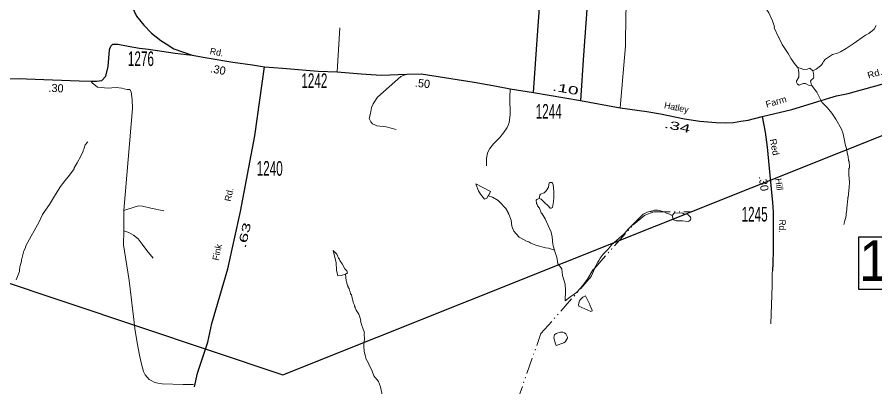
# Model space of a CAD drawing. Extents: x 472450 to 514595, y 155055 to 196778.
# Drawn here: x 493517 to 496156, y 177977 to 179113 of the extents above; entities that cross this region are included whole.
import ezdxf
from ezdxf.enums import TextEntityAlignment as Align

# ---------------------------------------------------------------- set-up
doc = ezdxf.new("R2010")
doc.units = 0
doc.header["$LTSCALE"] = 10
doc.linetypes.add('DASH_DOUBLE_DOT', pattern=[9.2, 5, -1.2, 0.3, -1.2, 0.3, -1.2])
for name, color, linetype, lineweight in [('11', 7, 'Continuous', 40), ('17', 7, 'Continuous', 13), ('3', 7, 'Continuous', 158), ('31', 7, 'Continuous', 35), ('32', 7, 'Continuous', 25), ('35', 7, 'Continuous', 13), ('59', 7, 'DASH_DOUBLE_DOT', 13), ('62', 7, 'Continuous', 13), ('8', 7, 'Continuous', 25)]:
    doc.layers.add(name, color=color, linetype=linetype, lineweight=lineweight)

msp = doc.modelspace()

# ---------------------------------------------------------------- linework, layer by layer
at = {"layer": '3', "lineweight": 25}
msp.add_lwpolyline([(480967.35, 182485.09), (494334.65, 178014.39), (496926.79, 179047.41)], dxfattribs=at)
at = {"layer": '31', "lineweight": 25}
msp.add_lwpolyline([(496107.19, 178438.41), (496387.93, 178438.41), (496387.93, 178275.81), (496107.19, 178275.81)], close=True, dxfattribs=at)
at = {"layer": '32'}
msp.add_line((495106.25, 178881.56), (495250.67, 178856.76), dxfattribs=at)
for points in [[(493560.75, 179868.97), (493557.57, 179767.27), (493553.6, 179714.16), (493551.82, 179603.02), (493555.84, 179572.51), (493562.35, 179556.04), (493562, 179548.63), (493572.77, 179526.58), (493574.76, 179519.62), (493605.57, 179467.6), (493635.39, 179433.23), (493664.96, 179407.28), (493759.89, 179330.45), (493810.37, 179275.49), (493833.86, 179224.67), (493884.35, 179116.64), (493906.44, 179089.22), (493930.04, 179064.65), (493959.3, 179041.22), (493975.69, 179031.38), (493999.43, 179015.83), (494055.1, 178996.72)], [(495106.25, 178881.56), (495117.94, 179058.52), (495128.16, 179199.32), (495136.4, 179345.65), (495146.63, 179458.18), (495156.84, 179581.75), (495168.9, 179700.99)], [(495508.15, 179461.05), (495496.48, 179449.71), (495486.94, 179444.93), (495462.28, 179444.14), (495354.11, 179437.77), (495315.93, 179437.77), (495305.59, 179435.38), (495300.02, 179431.4), (495293.66, 179424.23), (495292.07, 179405.92), (495271.39, 179151.64), (495259.42, 178996.87), (495250.67, 178856.76)], [(495809.24, 178808.14), (495901.42, 178829.4), (495990.86, 178856.94), (496017.64, 178865.26), (496038.53, 178871.49), (496073.88, 178878.77), (496107.62, 178888.12), (496170.82, 178905.27), (496246.87, 178927.62), (496370.06, 178960.36), (496449.33, 178979.59), (496552.16, 179008.17), (496582.16, 179015.96), (496621.26, 179026.88), (496675.35, 179042.47), (496720.88, 179057.02), (496757.3, 179068.45), (496778.18, 179077.81), (496794.79, 179086.64), (496807.11, 179098.07), (496829.6, 179130.29), (496894.94, 179257.62), (496906.19, 179289.32), (496941.01, 179356.87)], [(493414.27, 178812.86), (493423.14, 178842.35), (493432.09, 178864.31), (493445.53, 178893.44), (493459.88, 178911.95), (493482.13, 178923.39), (493522.69, 178924.48), (493545.85, 178923.71), (493625.33, 178920.93), (493707.59, 178917.39), (493744.8, 178916.13), (493761.34, 178916.5), (493777.05, 178918.37), (493789.28, 178932.14), (493797.2, 178961.39), (493800.71, 179013.22), (493804.74, 179023.97), (493811.58, 179030.15), (493826.23, 179030.65), (493858.31, 179023.96), (493893.63, 179018.25), (493921.05, 179014.59), (494003.4, 179002.29), (494055.1, 178996.72)], [(494055.1, 178996.72), (494094.87, 178989.56), (494180.78, 178975.23), (494241.23, 178966.47), (494277.81, 178960.9)], [(494062.55, 177976.73), (494072.21, 178019.29), (494103.41, 178114.77), (494116.03, 178172.03), (494165.01, 178340.28), (494204.29, 178516.45), (494248.44, 178748.39), (494277.81, 178960.9)], [(494277.81, 178960.9), (494333.18, 178957.1), (494442.78, 178947.73), (494501.27, 178944.85), (494575.66, 178939.28), (494637.16, 178934.57), (494715.66, 178937.77), (494759.9, 178939.63), (494923.2, 178913.33), (494992.4, 178901.39), (495033.76, 178892.63), (495106.25, 178881.56)], [(495250.67, 178856.76), (495372.93, 178834.39), (495454.2, 178823.45), (495497.21, 178816.69), (495570.21, 178801.31), (495617.81, 178793.32), (495667.12, 178789.15), (495697.7, 178788.96), (495721.5, 178789.94), (495743.73, 178793.2), (495766.79, 178797.18), (495809.24, 178808.14)], [(495809.24, 178808.14), (495818.53, 178760.08), (495825.5, 178713.58), (495833.5, 178627.75), (495840.99, 178544.15), (495843.31, 178515.48), (495843.29, 178396.6), (495842.75, 178357.58), (495841.18, 178333.49)]]:
    msp.add_lwpolyline(points, dxfattribs=at)
at = {"layer": '35'}
msp.add_line((494501.27, 178944.85), (494509.49, 179080.73), dxfattribs=at)
for points in [[(495372.93, 178834.39), (495388.75, 179025.75), (495390.18, 179123.59), (495393.06, 179165.31), (495401.63, 179303.99), (495410.26, 179368.74), (495410.26, 179404.71), (495411.7, 179429.17), (495417.45, 179437.8), (495462.28, 179444.14)], [(494715.66, 178937.77), (494697.64, 178931.23), (494625.81, 178867.62), (494612.6, 178846.97), (494606.82, 178835.4), (494604.35, 178817.23), (494600.22, 178802.36), (494605.17, 178791.62), (494610.13, 178785.01), (494617.93, 178782.56), (494623.66, 178779.27), (494652.23, 178775.92), (494682.77, 178768.49)], [(493744.8, 178916.13), (493748, 178911.9), (493763.61, 178898.2), (493796.75, 178895.51), (493808.52, 178896.34), (493821.75, 178897.31), (493838.39, 178894.61), (493846.45, 178892.82), (493854.96, 178891.48), (493863.51, 178891.43), (493867.86, 178884.28), (493871.11, 178860.12), (493871.52, 178833.06), (493845.55, 178518.89)], [(495033.76, 178892.63), (495032.6, 178867.59), (495033.68, 178812.68), (495030.6, 178789.93), (495028.05, 178781.08), (495024.92, 178774.31), (495013.85, 178757.89), (495002.16, 178743.36), (494982.49, 178723.94), (494971.96, 178709.51), (494967.72, 178702.1), (494964.59, 178695.09), (494960.94, 178680.16), (494961.67, 178656.05)], [(493845.55, 178518.89), (493879.86, 178530.48), (493891.36, 178532.96), (493902.54, 178532.14), (493927.65, 178526.34), (493968.15, 178517.85)], [(493845.55, 178518.89), (493845.04, 178512.69), (493844.75, 178457.06)], [(493844.75, 178457.06), (493844.53, 178413.5), (493861.85, 178304.16), (493875.93, 178184.12), (493878.97, 178156.5), (493885.93, 178111.9), (493892.85, 178074.07), (493899.26, 178047.16), (493905.76, 178024.53), (493911.15, 178013.51), (493922.59, 177999.98), (493931.65, 177995.65), (493938.33, 177991.31), (493949.25, 177988.71), (493963.24, 177986.78), (494027.23, 177984.27), (494059.74, 177984.65)], [(493844.75, 178457.06), (493860.11, 178451.8), (493875.21, 178443.37), (493889.25, 178432.47), (493901.36, 178415.74), (493916.08, 178395.83), (493934.86, 178372.41)], [(495841.18, 178333.49), (495840.72, 178326.51), (495840.92, 178288.15), (495836.05, 178170.54)]]:
    msp.add_lwpolyline(points, dxfattribs=at)
at = {"layer": '59'}
msp.add_lwpolyline([(494934.47, 177264.05), (495001.81, 177377.73), (494975.62, 177515.31), (494988.72, 177736.14), (495041.16, 177852.14), (495054.88, 177930.91), (495128.94, 178140.52), (495283.78, 178316.45), (495294.16, 178342.25), (495412.72, 178474.92), (495448.69, 178505.2), (495476.72, 178514.66), (495588.59, 178515.41)], dxfattribs=at)
at = {"layer": '62'}
for points in [[(495657.38, 179390.64), (495672.97, 179374.56), (495679.56, 179363.42), (495730.44, 179293.88), (495756.72, 179249.06), (495766.78, 179229.36), (495778.81, 179211.61), (495779.34, 179208.34), (495783.5, 179203.02), (495787.09, 179195.44), (495805, 179166.06), (495830.66, 179126.78), (495841.94, 179102.05), (495847.19, 179083.17), (495846.56, 179080.19), (495859.59, 179051.41), (495861.41, 179050.62), (495871.47, 179029.16), (495889.44, 179002.05), (495898.97, 178984.84), (495910.94, 178967.59), (495919.94, 178958.41)], [(496160.72, 179087.86), (496154.5, 179076.98), (496137.81, 179063.06), (496128.03, 179058.25), (496089.91, 179031.27), (496068.38, 179016.94), (496050.59, 179006.8), (496042, 179002.72), (496026.09, 178998.53)], [(495965.5, 178948.73), (495975.34, 178953.28), (495989.5, 178963.5), (495993.81, 178968.42), (495993.88, 178970.17), (495996.25, 178972.62), (495998.75, 178977.58), (496004.84, 178984.2), (496026.09, 178998.53)], [(495961.94, 178904.28), (495954.59, 178903.69), (495943.09, 178909.42), (495935.75, 178909.31), (495923.47, 178904.81), (495918.66, 178907.16), (495915.09, 178913.23), (495915.72, 178916.47), (495922.59, 178928.59), (495922.75, 178943.09), (495921.66, 178950.38), (495919.94, 178958.41)], [(495919.94, 178958.41), (495929.62, 178955.95), (495936.94, 178952.06), (495949.16, 178953.06), (495956.47, 178956.17), (495965.5, 178948.73)], [(495965.5, 178948.73), (495968.44, 178935.92), (495967.75, 178933.44), (495968.28, 178928.42), (495967.69, 178926.19), (495960.25, 178920.08), (495958.44, 178917.11), (495961.94, 178904.28)], [(495961.94, 178904.28), (495978.06, 178883.2), (495989.94, 178858.7), (495994.72, 178851.39), (496010.78, 178834.72), (496023.91, 178818.75)], [(496023.91, 178818.75), (496036.53, 178800.23), (496053.78, 178768.88), (496059.12, 178755.02), (496063.16, 178734.17), (496065.5, 178723.12), (496070.16, 178706.02), (496071.28, 178696.25), (496074.78, 178684.67), (496075.84, 178672.39), (496077, 178669.86), (496076.91, 178662.61), (496078.09, 178660.09), (496078.03, 178650.34), (496076.75, 178647.86), (496075.91, 178628.38), (496078.72, 178606.56), (496077.31, 178589.33), (496074.47, 178560.12), (496073.25, 178558.89), (496073.16, 178551.64), (496071.94, 178549.17), (496071.72, 178532.17), (496070.47, 178529.69), (496070.34, 178519.94), (496069.09, 178517.45), (496067.66, 178497.98), (496063.88, 178488.3), (496061.25, 178476.09)], [(493733.84, 178730.11), (493726.41, 178721.02), (493721.97, 178708.09), (493719.5, 178703.39), (493719.44, 178700.89), (493714.44, 178691.73), (493713.12, 178686.27), (493701.91, 178665.73), (493691.97, 178650.67), (493691.91, 178647.67), (493677.62, 178627.7), (493659.03, 178604.81), (493648.5, 178590.27), (493631.62, 178563.59), (493616.66, 178537.14), (493611.06, 178530.5), (493594.91, 178506.81), (493584.88, 178483.77), (493544.84, 178412.28), (493542.38, 178406.83), (493542.31, 178404.58), (493537.31, 178394.67), (493530.88, 178370.55), (493529.66, 178368.58), (493529.59, 178363.08), (493526.38, 178348.62), (493525.09, 178346.66), (493525.03, 178341.41), (493523.81, 178338.92), (493523.72, 178331.42), (493514.19, 178306.11)], [(495170.34, 178397.02), (495152.16, 178403.39), (495142.44, 178404.59), (495113.28, 178412.42), (495097.5, 178418.75), (495091.47, 178422.38), (495086.59, 178423.72), (495061.75, 178436.73), (495044.94, 178455.83), (495039.03, 178470.7), (495036.84, 178489), (495030.34, 178507.39), (495027.97, 178510.94), (495028.03, 178513.44), (495020.88, 178525.09), (495001.59, 178546.23), (494996.81, 178549.83), (494979.81, 178560.44), (494966.47, 178564.2)], [(495170.34, 178397.02), (495166.31, 178410.36), (495166.31, 178412.86), (495165.16, 178414.64), (495163.62, 178438.42), (495160.16, 178452), (495141.78, 178493.14), (495132.84, 178508.33), (495129.84, 178511.64), (495123.94, 178526.27), (495118.53, 178533.12), (495117.34, 178537.41), (495115, 178540.95), (495114.5, 178550.72), (495116.34, 178553.17), (495123.72, 178555.53)], [(495203.66, 178241.53), (495220.31, 178254.7), (495238.16, 178267.34), (495249.88, 178278.88), (495257.94, 178288.45), (495258.62, 178290.95), (495272.25, 178308.44), (495282.88, 178327.72), (495289.72, 178338.09), (495292.81, 178339.78), (495303.41, 178360.33), (495307.16, 178365.25), (495310.91, 178372.42), (495320.22, 178384.5), (495336.25, 178401.44), (495346.19, 178413.48), (495385.09, 178447.72), (495397.47, 178462.22), (495443.81, 178507.31), (495455.47, 178513.83), (495463.44, 178516.17), (495466.5, 178516.11), (495468.34, 178517.31), (495471.34, 178517.25), (495478.72, 178519.61), (495488.47, 178519.66), (495507.94, 178514.52), (495515.16, 178510.62), (495524.94, 178508.17), (495532.16, 178503.78)], [(495203.66, 178241.53), (495204.69, 178273.28), (495203.16, 178292.81), (495195.56, 178319.73), (495192.75, 178339.3), (495183.22, 178353), (495180.78, 178355.3), (495177.44, 178376.12), (495172.09, 178389.73), (495170.34, 178397.02)], [(494640.03, 177952.77), (494634.91, 177977.12), (494629.03, 177993), (494614.59, 178011.06), (494608.75, 178028.19), (494598.59, 178045.89), (494598.62, 178047.89), (494589.12, 178066.09), (494589.78, 178068.58), (494587.41, 178074.12), (494585.12, 178085.69), (494584.12, 178102.95), (494584.91, 178117.45), (494586.19, 178122.42), (494584.62, 178140.72), (494585.25, 178143.2), (494580.03, 178160.31), (494578.19, 178162.61), (494573.53, 178179.2), (494574.22, 178182.19), (494568.31, 178200.06), (494559.94, 178213), (494557.03, 178219.8), (494557.06, 178221.56), (494554.62, 178225.11), (494554.69, 178227.61), (494551.16, 178236.19), (494550, 178243.45), (494548.78, 178245.48), (494545.31, 178259.56), (494542.94, 178263.11), (494541.81, 178269.38), (494539.41, 178272.94), (494538.28, 178279.2), (494535.91, 178282.75), (494535.97, 178285.25), (494533.53, 178288.81), (494530.62, 178299.38), (494529.44, 178303.64), (494527.28, 178323.7)]]:
    msp.add_lwpolyline(points, dxfattribs=at)
for points in [[(495123.72, 178555.53), (495129.75, 178554.16), (495141.22, 178542.42), (495142.41, 178539.89), (495146, 178538.08), (495150.84, 178533.72), (495157.44, 178525.84), (495160.5, 178525.78), (495164.19, 178528.7), (495167.5, 178546.89), (495168.88, 178559.12), (495168.53, 178578.64), (495166.34, 178598.19), (495164.56, 178603.22), (495162.19, 178605.53), (495156.06, 178605.66), (495154.22, 178603.94), (495151.59, 178591.23), (495145.34, 178579.61), (495138.59, 178572.98), (495127.56, 178568.95), (495125.69, 178566.5)], [(494966.47, 178564.2), (494969.59, 178568.64), (494973.34, 178577.06), (494928.56, 178600.73), (494929.75, 178598.2), (494936.81, 178579.31), (494942.75, 178569.44), (494955.34, 178553.42), (494962.12, 178557.03)], [(495532.16, 178503.78), (495535.69, 178492.2), (495537.44, 178490.16), (495545.34, 178487.75), (495564.91, 178487.36), (495581.94, 178485.52), (495584.38, 178485.97), (495587.44, 178488.41), (495589.28, 178490.12), (495590.62, 178493.84), (495588.81, 178498.12), (495581.59, 178505.53), (495577.34, 178508.12), (495567.59, 178509.31), (495565.81, 178510.59), (495539.56, 178511.62)], [(494527.28, 178323.7), (494530.41, 178325.64), (494533.41, 178326.83), (494531.69, 178333.36), (494525.69, 178340.23), (494517.34, 178354.91), (494509.56, 178365.58), (494508.41, 178369.84), (494506.03, 178372.89), (494500.62, 178384.52), (494489.25, 178396.25), (494498.47, 178357.8), (494500.03, 178335.75), (494503.44, 178318.67), (494513.81, 178318.97)], [(495247, 178241.16), (495250.72, 178245.84), (495258.09, 178252.44), (495266.06, 178256.53), (495279.16, 178230.25), (495280.31, 178225.48), (495285.69, 178215.62), (495286.22, 178210.61), (495282.53, 178208.17), (495244.91, 178224.69), (495244.41, 178230.2)], [(495169.31, 178134.17), (495170.59, 178136.66), (495175.5, 178141.31), (495188.97, 178144.78), (495196.28, 178144.89), (495201.19, 178143.55), (495205.38, 178139.7), (495210.09, 178129.36), (495210.09, 178126.86), (495203.81, 178115.47), (495199.5, 178112.31), (495175.62, 178104.28), (495173.25, 178109.59), (495168.62, 178127.94)]]:
    msp.add_lwpolyline(points, close=True, dxfattribs=at)

# ---------------------------------------------------------------- texts
at = {"layer": '11'}
for s, rotation, p in [('Rd.', 350.153, (494129.16, 178996.13)), ('Hatley', 348.105, (495543.7, 178826.29)), ('Hill', 277.889, (495852.12, 178598.24)), ('Rd.', 78.683, (494178.35, 178566.08)), ('Fink', 77.47, (494142.01, 178388.56))]:
    msp.add_text(s, height=20, rotation=rotation, dxfattribs=at).set_placement(p, align=Align.CENTER)
for s, rotation, width, p in [('Rd.', 16.477, 1.1, (496158.98, 178930.64)), ('Farm', 15.882, 1.05, (495855, 178844.04)), ('Red', 281.529, 1.05, (495837.94, 178712.19)), ('Rd.', 269.148, 0.95, (495861.78, 178471.48))]:
    msp.add_text(s, height=20, rotation=rotation, dxfattribs=dict(at, width=width)).set_placement(p, align=Align.CENTER)
at = {"layer": '17'}
for s, rotation, p in [('.30', 348.999, (494132.92, 178939.67)), ('.50', 354.381, (494763.19, 178897.33)), ('.30', 357.53, (493635.81, 178882.96)), ('.30', 277.889, (495802.09, 178600.4))]:
    msp.add_text(s, height=25, rotation=rotation, dxfattribs=at).set_placement(p, align=Align.CENTER)
for s, rotation, width, p in [('.10', 349.68, 1.75, (495202.11, 178880.85)), ('.34', 348.105, 1.75, (495546.26, 178765.48)), ('.63', 77.432, 1.7, (494228.31, 178440.37))]:
    msp.add_text(s, height=25, rotation=rotation, dxfattribs=dict(at, width=width)).set_placement(p, align=Align.CENTER)
at = {"layer": '31'}
msp.add_text('172', height=125, dxfattribs=at).set_placement((496107.66, 178302.8))
at = {"layer": '8', "width": 0.6}
for s, p in [('1276', (493897.6, 178963.28)), ('1242', (494431.36, 178895.43)), ('1244', (495152.74, 178801.2)), ('1240', (494294.02, 178625.98)), ('1245', (495786.44, 178485.21))]:
    msp.add_text(s, height=45, dxfattribs=at).set_placement(p, align=Align.CENTER)

doc.saveas('drawing.dxf')
